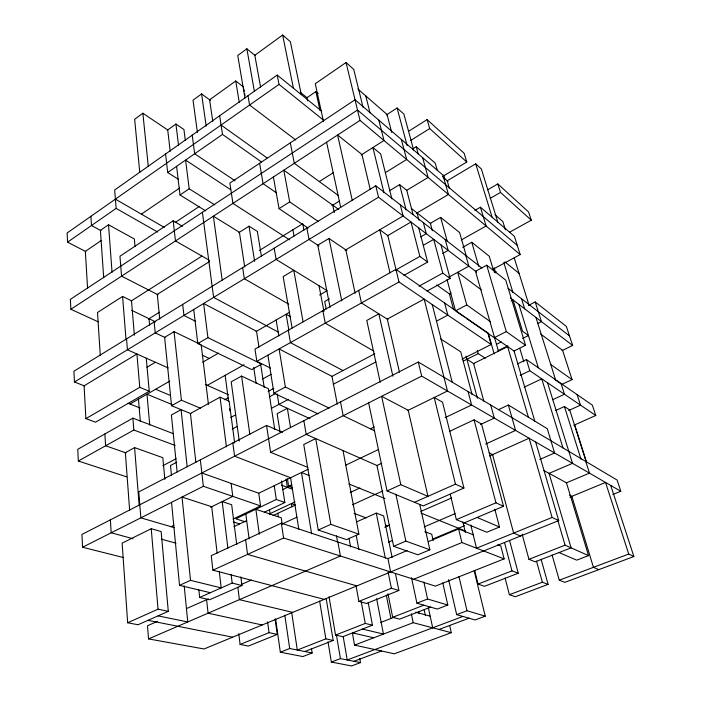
<?xml version="1.0" encoding="UTF-8"?>
<svg xmlns="http://www.w3.org/2000/svg" width="701" height="701" viewBox="0 0 701 701"><rect width="100%" height="100%" fill="white"/><g stroke="black" fill="none" stroke-linecap="round" stroke-linejoin="round"><path stroke-width="1.05" d="M170.212 151.302L167.714 129.957L142.864 113.22L134.653 119.301L139.753 172.262M255.243 55.616L246.866 48.798L237.744 55.493L244.973 98.087M210.361 100.348L201.599 93.925L193.029 100.155L197.41 132.445M301.299 94.617L290.345 41.674L282.643 35.05L254.814 55.265L260.588 87.099M167.215 130.325L175.933 124.042L183.934 129.519L185.318 140.375M243.527 87.003L235.738 80.992L209.617 99.796L212.754 121.247M321.654 111.144L277.219 75.068L114.675 189.989L116.138 208.381L157.69 232.066M277.219 75.068L279.024 84.392L67.112 232.995L67.559 242.16L85.785 251.571M67.559 242.16L116.138 208.381M178.597 179.43L167.688 172.525L222.489 134.417L219.667 115.761M135.03 246.586L134.355 239.006L108.524 224.758L100.409 230.349L103.695 277.815M363.022 107.244L353.733 69.364L346.049 62.52L315.266 83.708L323.52 121.659M307.056 97.641L315.897 91.594L318.219 93.513M101.242 240.522L85.364 251.352L87.564 288.348M141.383 214.155L179.666 188.052M205.726 210.905L180.017 195.001L189.191 188.788L185.581 160.082L230.69 189.682M182.549 226.327L173.182 220.806L119.959 256.233L121.553 276.159L158.093 294.823M175.127 222.515L199.356 206.436M517.285 245.403L357.501 110.022L70.372 299.353L70.862 309.272L360.007 120.406L346.049 62.52M386.26 115.008L397.09 107.998L403.89 114.061L413.608 149.97M134.39 335.244L131.49 300.808L122.579 296.418L97.509 312.488L100.278 355.53M131.21 300.983L201.949 256.075M238.892 232.609L249.021 226.186L257.363 231.444L261.42 256.242M319.288 181.568L333.159 172.77M361.155 154.991L383.99 140.489L378.838 120.178M273.39 176.985L279.059 208.644L289.697 201.897L318.517 221.63M408.613 131.28L427.128 119.582L464.141 153.282L466.778 162.027L442.489 176.564M209.555 261.517L157.287 294.411L159.749 319.121M410.707 140.463L429.687 128.572L427.128 119.582M412.67 148.945L416.236 146.737L435.225 163.131L437.266 170.387M148.463 319.051L159.53 312.208M259.326 250.529L302.709 223.715L303.945 230.147M331.915 205.665L339.275 201.126M385.419 172.604L406.659 159.477L401.358 139.473M481.911 268.027L375.78 185.774L73.912 371.223L74.437 381.975L84.611 386.006M74.437 381.975L378.531 197.209L476.662 272.154M389.476 190.768L399.614 184.608L406.755 190.313L413.02 214.453M406.571 190.418L428.109 177.441L422.694 157.751M200.214 344.296L174.058 331.669L164.621 337.347L171.552 405.721L190.926 413.678M346.864 250.52L328.962 238.454L317.781 245.184L330.11 307.389M497.824 222.121L481.359 168.967L475.707 163.815L447.22 180.77L449.315 188.07M146.991 367.236L155.429 362.251M345.067 250.275L403.119 215.987L400.271 204.762M416.622 213.183L448.447 194.475L442.927 175.084L355.03 99.77L229.858 183.084L232.934 203.404L289.566 239.847M197.805 343.578L207.917 337.637L261.569 364.108L251.712 369.585L197.805 343.578L193.721 309.5M387.39 235.816L410.996 222.007L419.846 256.4L427.636 262.078L403.916 275.37M139.753 387.32L136.923 354.014L84.094 385.804L85.881 418.637L139.753 387.32L149.234 391.254L146.255 358.167M487.563 189.866L497.806 183.934L528.554 211.939L531.288 220.21L509.627 232.18M466.419 256.443L459.611 232.557L440.631 217.38L430.388 223.312L432.368 230.69M149.234 391.254L95.529 422.177L85.881 418.637M130.009 403.986L169.721 381.16M202.633 362.242L218.589 353.067M256.005 331.564L289.653 312.225M319.612 295.007L327.104 290.696L276.124 259.431L274.187 248.18M420.609 236.956L426.287 233.687L423.378 222.664M490.192 198.357L500.496 192.442L531.288 220.21M474.805 210.431L480.422 207.216L514.411 236.342L520.195 254.568L492.637 269.421M329.417 298.801L324.703 301.483L326.167 308.975M423.36 245.262L433.717 239.356L442.769 273.11L450.121 278.463L427.102 291.029M173.086 433.568L132.883 418.129L77.75 449.306L78.328 461.013L126.723 476.864M395.373 270.235L419.846 256.4M461.407 239.882L486.091 226.011L480.422 207.216M207.294 385.348L244.053 364.757M442.497 253.569L448.167 250.397L445.188 239.567M171.552 405.721L181.393 400.218L200.363 408.175M78.328 461.013L133.83 430.028L175.259 445.494M491.147 344.515L487.835 332.887L395.942 269.359L254.98 349.072L256.846 361.357L398.992 282.004L491.147 344.515L462.038 359.157M462.686 247.322L471.755 242.266L489.254 256.251L493.627 270.901M274.731 429.441L268.395 388.687L241.582 376.069L231.216 381.817L239.251 441.095M418.996 286.201L442.769 273.11M234.677 442.962L229.122 401.174L220.053 397.187L190.435 413.476L195.868 462.353M164.849 479.388L162.816 457.692L134.592 447.615L125.356 452.671L129.65 510.407M224.662 399.736L228.491 397.642M262.647 378.961L271.182 374.299M448.535 277.307L468.855 266.196L465.832 255.558M525.54 345.286L506.306 331.599L494.564 337.54L514.017 350.991L525.54 345.286L505.745 280.128L486.696 265.197L475.497 271.269L498.569 351.613M268.15 391.421L273.916 388.319M451.146 292.887L449.35 293.85L453.6 309.684M494.284 272.505L496.159 271.497M267.905 355.188L273.907 393.182L285.377 387.04L329.207 408.122M230.717 417.507L235.44 414.983M269.447 396.784L275.116 393.752M490.551 321.803L466.761 304.926L455.484 310.885L446.984 279.357M162.781 465.753L176.117 458.708M232.25 429.047L237.008 426.532M271.252 408.438L288.418 399.377M331.45 376.639L374.763 353.76M436.408 321.189L447.843 315.143L444.636 303.025M176.722 462.204L170.492 465.482L171.438 475.155M333.255 384.271L375.946 361.918M282.468 432.28L266.538 425.419L138.772 491.918L140.84 517.837L174.391 527.687M511.082 300.913L513.009 299.914L522.543 331.24L528.449 335.542L522.578 338.469M528.536 305.356L535.205 301.938L566.364 326.429L572.656 345.47L562.036 350.605M612.788 494.512L620.806 491.261L617.108 480.054L418.295 362.031L81.938 534.442L82.569 547.244L123.569 557.584M82.569 547.244L203.36 486.284L260.544 505.912L258.739 493.232L201.844 472.982M266.538 425.419L270.621 452.338L421.687 376.104L620.806 491.261M537.579 323.582L541.452 321.636L535.205 301.938M463.212 361.146L478.213 353.619L485.311 358.255M496.361 344.384L501.215 341.948M498.096 350.675L507.892 345.795M151.232 528.712L122.14 543.126L127.661 622.76L138.018 624.757L168.293 611.342L161.142 531.551L151.232 528.712L158.04 609.178L127.661 622.76M171.026 526.696L173.962 525.251M210.545 507.296L232.785 496.387L231.12 483.401M370.443 428.819L374.352 426.9M407.5 410.628L447.466 391.009L424.175 299.09L387.294 319.104L399.482 372.24M517.557 363.872L526.407 359.552L592.371 405.16L595.78 415.491L573.795 425.297M258.739 493.232L308.054 469.284M287.436 478.792L288.619 486.266L291.537 484.864M282.494 489.727L290.372 485.942M520.151 375.359L529.781 370.724L595.78 415.491M232.995 519.082L260.544 505.912M345.567 465.254L378.671 449.42M445.117 417.647L471.615 404.976L468.075 391.579M281.504 480.965L284.843 502.521L276.308 499.48L235.843 518.801L245.096 521.772M524.12 387.215L541.75 378.847L562.964 447.913M233.889 526.661L246.629 520.624M264.268 512.265L284.843 502.521M269.219 514.043L294.972 501.898M381.808 463.23L376.954 465.508L393.629 546.316L417.875 554.789L429.888 549.794L419.715 504.448M449.367 431.448L474.06 419.838L481.543 424.026L503.528 506.297L464.202 522.893M272.996 515.585L295.077 505.211M498.525 409.647L508.365 405.029L547.288 428.714L554.605 452.969L539.761 459.462M540.681 334.035L562.588 350.342L572.069 379.627L561.887 384.393L554.78 379.486M480.439 424.534L494.275 418.085L490.682 405.003M407.132 550.557L387.96 558.609L281.346 523.191L211.246 555.674L212.894 570.167L324.239 599.364M282.485 523.84L296.979 517.128M350.202 492.496L359.893 488.01M552.633 399.728L564.463 394.251L561.063 383.517M555.472 410.602L564.428 406.519L569.747 410.024L586.281 462.161M352.524 504.746L382.842 490.928M485.688 444.04L515.585 430.405L508.365 405.029M171.535 502.345L179.526 585.344L190.514 580.349L221.201 587.911L219.308 571.674M212.894 570.167L283.59 538L435.4 586.132L504.142 558.872L500.768 545.921L497.841 544.738M368.656 402.865L387.048 490.937L400.797 484.68L427.952 496.334L408.21 410.278L381.642 396.31L400.797 484.68M568.704 410.497L580.516 405.134L577.098 394.602M330.846 524.357L315.695 438.563L303.743 444.53L318.254 530.035L330.846 524.357L358.903 534.171L343.017 450.577M489.613 455.957L529.097 438.221L552.116 517.426L558.723 520.58L535.66 442.016M356.862 521.772L376.279 513.114L383.649 515.927L392.139 557.461M198.856 589.927L199.654 597.454L232.171 583.048L241.941 585.537L240.846 576.914M414.484 502.302L455.457 484.146L463.922 488.045L442.524 402.172L434.208 397.52L455.457 484.146M157.515 621.331L147.499 625.739L148.533 638.909L204.044 648.977L461.889 542.539L504.142 558.872M186.562 608.556L208.539 598.891M241.608 584.345L251.37 580.051M241.941 585.537L209.573 599.749L199.654 597.454M358.903 534.171L346.531 539.604L318.254 530.035M463.922 488.045L423.22 505.92L387.048 490.937M384.744 527.196L389.633 525.058M420.924 511.388L451.733 497.92M148.533 638.909L340.406 556.016L337.9 541.978M388.529 542.162L392.516 540.453M424.307 526.837L455.089 513.64M548.585 473.578L572.515 463.326L547.577 382.799M393.629 546.316L405.861 541.111L429.888 549.794M450.252 494.363L456.351 519.643L495.949 502.81L503.528 506.297M432.596 539.113L464.518 525.689M566.259 482.893L589.471 473.131L585.764 461.451M428.329 541.645L458.603 528.922L473.394 534.889M569.878 497.167L605.541 482.428L628.736 554.044L633.888 556.515L610.72 485.425M494.81 509.18L499.489 527.021L486.801 532.252L456.351 519.643M238.769 633.643L240.093 644.447L269.07 632.653L277.272 634.387L275.134 619.228M552.116 517.426L476.531 548.2L470.8 525.102M277.272 634.387L248.417 646.059L240.093 644.447M355.959 585.44L358.886 601.388L391.377 588.244L398.887 590.479L395.399 573.436M413.66 579.236L558.723 520.58M398.887 590.479L366.562 603.465L358.886 601.388M275.616 618.948L280.33 652.21L289.688 648.521L312.147 652.99L311.472 648.714M326.184 598.707L333.194 640.469L325.834 638.865L297.303 650.037L291.695 612.639M329.041 596.7L335.542 635.062L365.265 623.417L372.441 625.187L368.218 602.772M411.522 577.747L416.92 603.193L427.575 599.013L447.799 605.024L442.769 582.864M522.096 534.171L528.957 559.31L565.076 545.168L588.56 555.604L566.469 482.805L543.932 470.573M304.786 651.527L333.194 640.469M372.441 625.187L342.859 636.701L335.542 635.062M387.977 593.677L392.674 617.309L423.833 605.182M474.673 570.395L478.012 584.091L511.958 570.877L518.258 573.225L509.574 540.524M354.487 632.67L352.48 633.45L354.557 645.122L394.304 653.788L451.278 632.679L449.648 625.441M380.599 622.514L394.654 617.046M312.147 652.99L302.902 656.565L280.33 652.21M430.624 607.136L399.631 619.132L392.674 617.309M518.258 573.225L484.514 586.29L478.012 584.091M447.799 605.024L437.301 609.064L416.92 603.193M354.557 645.122L413.196 622.69L451.278 632.679M588.56 555.604L576.695 560.143L559.012 552.554M327.989 641.722L331.345 662.051L340.441 658.616L360.507 662.611L359.744 658.335M448.605 579.622L456.675 614.646L466.997 610.737L485.25 616.161L474.156 570.667M505.062 577.983L509.382 594.702L542.346 582.233L548.112 584.38L541.102 559.258M462.914 616.442L347.232 659.965L343.175 636.517M548.112 584.38L515.34 596.717L509.382 594.702M552.081 554.99L559.267 580.191L628.736 554.044M353.926 661.297L381.467 650.992M438.992 629.454L469.048 618.212M633.888 556.515L564.857 582.347L559.267 580.191M360.507 662.611L351.534 665.95L331.345 662.051M485.25 616.161L475.085 619.947L456.675 614.646M147.99 620.341L232.644 637.174M158.076 615.872L187.763 621.953L184.214 585.948M158.04 609.178L168.293 611.342M262.174 624.985L208.066 613.191L206.602 599.741M352.612 632.907L373.712 637.796M179.526 585.344L210.361 592.713M292.694 612.385L239.4 599.653L237.832 587.105M362.478 629.069L383.438 634.072L376.612 598.636M133.067 538.745L111.196 532.795L110.372 519.87M415.842 612.21L430.177 616.179M161.633 539.209L176.012 543.222M356.87 585.887L247.549 554.395L245.622 539.744M233.337 521.912L239.593 523.892M126.031 452.907L105.623 445.775L104.861 433.972M295.349 505.035L291.353 503.607L291.861 506.814M353.987 513.377L366.237 517.934M385.638 525.154L387.679 525.908M288.619 486.266L292.668 487.782M281.285 485.074L292.51 489.272M424.78 531.647L431.746 534.311L433.183 540.646M128.003 403.198L140.086 407.982M309.299 475.593L301.456 472.492L311.647 533.882M528.957 559.31L535.222 561.816L571.105 547.849L549.085 473.368M270.621 452.338L307.792 467.357M348.932 483.979L384.98 498.542M420.959 513.071L465.219 530.955M172.025 404.53L147 394.225L149.734 425.095M155.622 389.265L170.588 395.548M477.144 517.434L499.489 527.021M520.501 536.037L513.64 533.093L492.558 454.642M598.829 569.641L593.44 567.328L571.858 496.352M377.331 465.666L306.197 434.383L303.848 420.696M168.231 367.955L127.424 349.781L126.557 338.881M205.358 384.481L228.473 394.786M309.956 418.69L278.867 404.416L277.175 393.796M70.862 309.272L98.315 321.864M273.907 393.182L318.026 413.862M165.042 337.54L155.219 332.896L154.159 321.917M202.361 355.197L209.231 358.448M374.509 430.764L343.175 415.719L340.502 401.91M131.718 310.333L155.683 321.925M256.846 361.357L270.463 368.086M195.579 321.312L183.934 315.45L182.681 304.4M489.149 452.846L493.005 454.87M569.527 495.125L572.402 496.632M342.947 370.566L290.424 342.614L288.295 330.232M278.595 332.265L213.63 297.408L202.387 212.298M101.014 230.682L91.498 225.52L90.902 216.311M290.801 316.878L286.122 314.258L288.873 330.25M288.654 304.138L244.334 278.744L242.642 267.563M209.397 260.334L175.469 240.942L173.182 220.806M373.878 351.131L325.255 323.17L322.846 310.692M115.402 199.128L164.323 227.413M388.039 319.577L361.418 302.981L358.702 290.416M189.191 188.788L214.795 204.92M466.927 359.28L474.095 363.845M440.675 338.951L460.715 351.797L472.141 394.707M319.043 246.016L309.045 239.435L306.854 228.114M279.059 208.644L308.054 228.062M235.098 180.788L194.668 153.764L192.205 135.17M276.606 192.941L263.103 183.697L259.598 163.289M456.369 311.498L464.377 317.027M466.156 318.263L494.634 337.935M222.489 134.417L261.517 161.992M550.986 364.678L572.069 379.627M436.697 284.895L450.077 294.367M338.679 209.424L283.791 170.185L289.697 201.897M221.069 125.032L266.993 157.874M338.565 195.649L294.306 163.315L290.337 142.829M481.368 289.89L457.718 272.286L466.761 304.926M295.734 139.981L249.582 105.036L247.988 95.739M510.389 297.907L572.656 345.47M508.12 288.339L569.492 335.902M411.25 208.355L430.817 223.645M279.024 84.392L323.634 120.23M504.834 261.85L519.064 273.364M300.317 92.278L306.977 97.693L307.634 100.848M360.007 120.406L520.195 254.568M442.997 177.16L447.965 181.401M494.976 214.743L502.862 221.56L505.456 229.849M357.808 88.966L387.066 114.491L391.745 132.507M429.687 128.572L466.778 162.027M574.732 424.885L586.562 462.178M497.806 183.934L500.496 192.442M564.428 406.519L581.015 459.208M535.95 317.439L555.534 379.688M514.201 257.819L529.159 305.618M521.553 298.74L524.672 308.826M475.707 163.815L492.12 217.231M518.889 304.409L538.359 367.823M503.791 262.568L512.992 292.659M526.407 359.552L529.781 370.724M519.756 348.274L523.805 361.76M494.17 267.756L495.712 272.943M514.017 350.991L534.802 421.117M486.696 265.197L506.306 331.599M528.379 417.209L507.647 346.583L473.613 363.539L483.848 401.191M557.742 520.142L565.076 545.168M471.755 242.266L478.739 266.31M443.786 175.162L444.969 179.316M488.264 333.168L494.179 353.926M536.519 561.142L542.346 582.233M440.631 217.38L447.212 241.258M477.355 350.5L478.213 353.619M416.236 146.737L418.243 154.097M441.017 244.929L450.121 278.463M466.077 356.117L477.407 398.256M397.09 107.998L407.106 145.493M474.06 419.838L495.949 502.81M504.527 542.583L511.958 570.877M417.077 212.92L419.005 220.254M418.716 227.904L427.636 262.078M432.228 304.549L452.189 382.15M399.614 184.608L406.107 209.941M391.868 198.856L380.661 153.878L372.897 147.534L383.999 192.775M365.799 95.941L370.005 112.826M462.835 521.956L465.411 532.488M375.78 185.774L378.531 197.209M398.992 282.004L387.802 235.571L379.793 229.762L390.028 272.864M418.295 362.031L421.687 376.104M458.603 528.922L461.889 542.539M370.163 189.165L361.935 154.492L337.602 135.039L352.244 200.232M458.971 576.678L466.997 610.737M392.884 376.165L378.847 313.838L366.781 320.453L380.257 382.387M423.877 581.996L427.575 599.013M428.329 607.662L432.701 627.807M315.897 91.594L320.006 110.521M326.587 142.233L340.695 207.33M424.21 610.019L425.341 615.294M345.83 249.819L355.144 293.298M395.863 494.17L405.861 541.111M332.73 205.165L334.298 212.578M418.576 611.43L419.023 613.55M411.338 613.769L413.196 622.69M328.962 238.454L341.808 300.922M282.643 35.05L293.412 88.212M387.96 558.609L390.65 571.946M376.279 513.114L385.34 558.189M388.144 572.147L391.377 588.244M386.286 595.07L390.921 618.501M318.999 285.728L323.985 311.402M337.304 404.24L331.959 376.367L279.094 348.94L285.377 387.04M356.239 535.573L358.877 549.558M292.913 229.77L294.078 236.071M361.287 601.914L365.265 623.417M349.028 538.377L350.605 546.929M303.104 321.829L293.763 270.253L283.143 276.58L292.115 328.042M336.454 535.844L337.602 542.241M246.866 48.798L254.393 91.428M243.895 89.141L244.255 91.288M244.623 93.426L244.982 95.564M336.427 635.001L340.441 658.616M276.15 319.989L278.796 335.945M235.738 80.992L239.295 102.504M319.63 601.116L325.834 638.865M290.521 427.584L287.357 408.315L277.14 413.669L280.014 431.816M298.828 529.29L290.591 477.767L234.59 456.202L232.837 442.953M249.021 226.186L254.621 261.368M286.087 478.941L287.41 487.361M258.967 347.161L256.522 331.266L203.623 303.489L207.917 337.637M260.597 363.889L264.242 387.627M244.702 266.932L239.409 232.285L213.358 216.188L222.208 280.12M282.258 524.278L281.285 517.846L255.847 509.25L259.317 534.162M281.346 523.191L283.59 538M274.205 485.574L276.308 499.48M277.798 513.334L278.288 516.567M253.736 367.438L256.128 383.456M269.482 509.636L270.104 513.921M284.808 615.154L289.688 648.521M201.599 93.925L206.182 126.25M241.582 376.069L249.854 434.427M267.589 621.901L269.07 632.653M245.797 514.052L249.118 538.876M225.152 375.35L228.587 401.217M229.586 408.771L229.875 410.926M220.053 397.187L226.432 446.844M236.736 544.607L231.672 504.755L222.191 501.583L227.913 548.296M175.933 124.042L178.553 145.405M231.102 574.364L232.171 583.048M201.187 344.769L208.425 404.363M176.591 166.339L180.017 195.001M217.152 553.273L211.72 506.727L182.015 497.053L190.514 580.349M165.585 153.992L167.688 172.525M200.355 459.865L203.36 486.284M174.058 331.669L181.393 400.218M187.158 466.787L181.086 409.638L171.386 415.01L177.134 472.001M142.864 113.22L148.27 166.233M149.024 318.701L149.62 325.141M138.465 399.132L140.331 421.432M132.883 418.129L133.83 430.028M122.579 296.418L126.022 339.731M134.592 447.615L139.21 505.745M108.524 224.758L112.055 272.303"/></g></svg>
